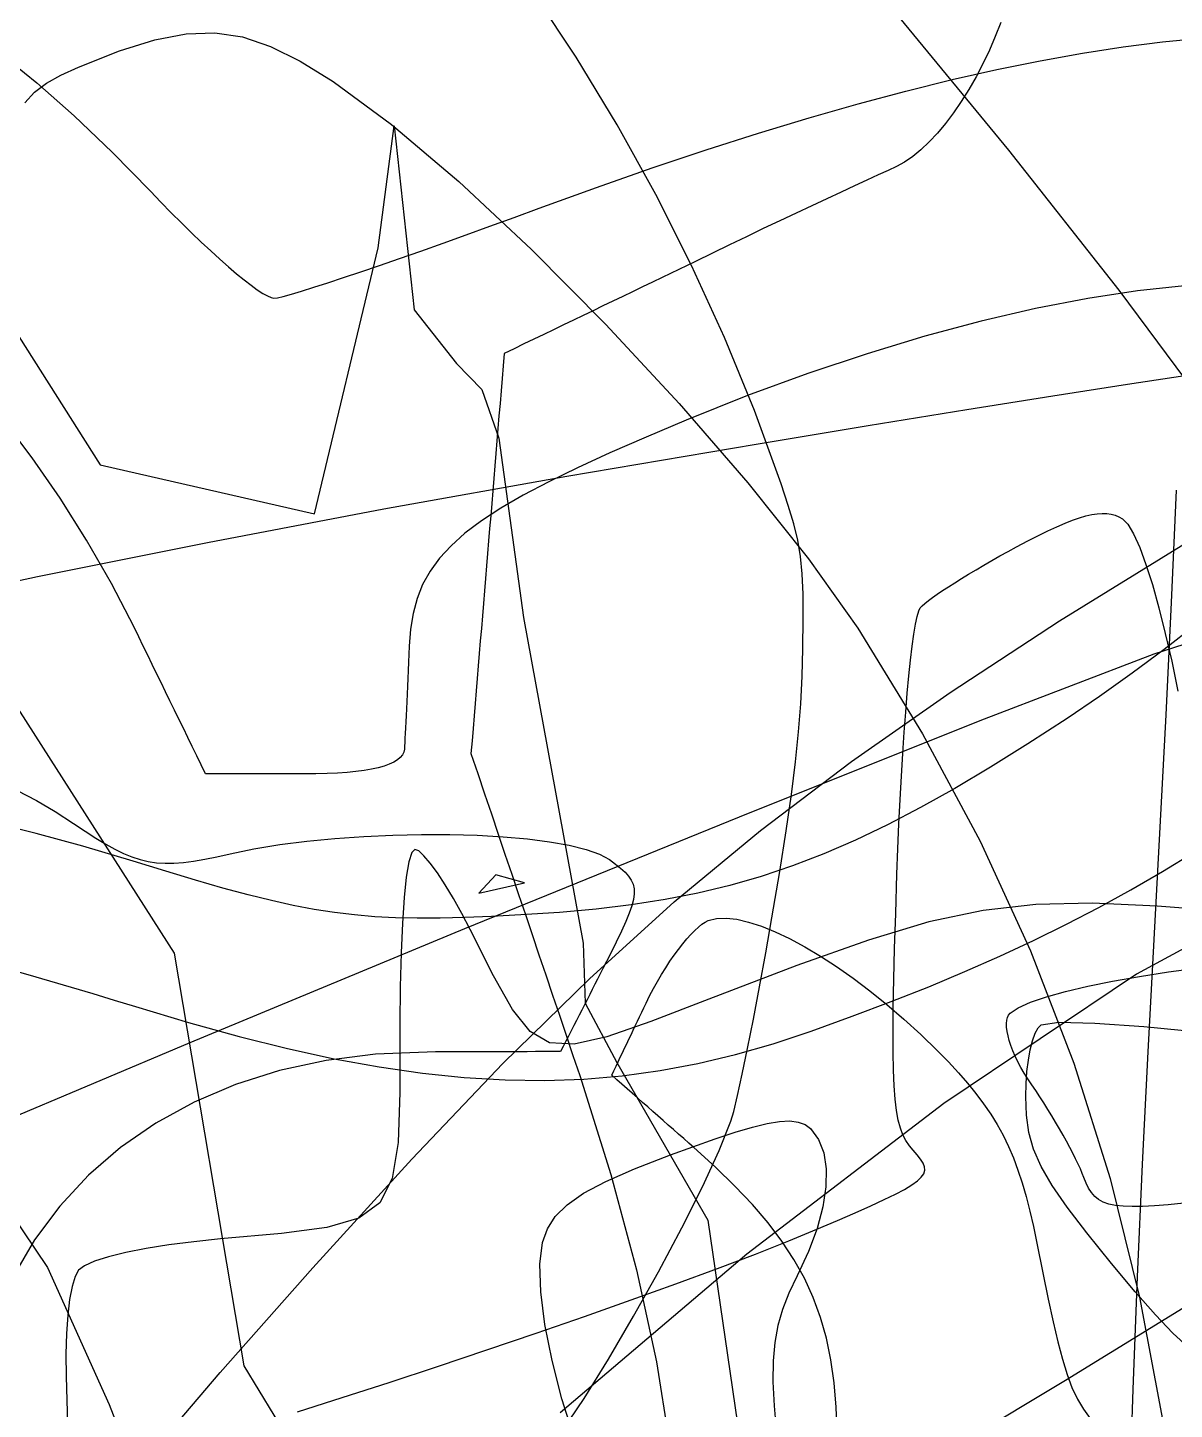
# Model space of a CAD drawing. Extents: x -75 to 75, y -75 to 75.
# Drawn here: x 20.72 to 42.74, y 24.55 to 51.09 of the extents above; entities that cross this region are included whole.
import ezdxf

# ---------------------------------------------------------------- set-up
doc = ezdxf.new("R2010")
doc.units = 0
for name, color, linetype in [('butterfly', 7, 'CONTINUOUS'), ('cat', 7, 'CONTINUOUS'), ('darth', 7, 'CONTINUOUS'), ('hellokitty', 7, 'CONTINUOUS'), ('ironman', 7, 'CONTINUOUS'), ('jackskellington', 7, 'CONTINUOUS'), ('nes', 7, 'CONTINUOUS'), ('skullbones', 7, 'CONTINUOUS'), ('stormtrooper', 7, 'CONTINUOUS'), ('thundercats', 7, 'CONTINUOUS'), ('wolf', 7, 'CONTINUOUS')]:
    doc.layers.add(name, color=color, linetype=linetype)

msp = doc.modelspace()

# ---------------------------------------------------------------- linework, layer by layer
at = {"layer": 'butterfly', "color": 7}
for p, q in [((40.538138, 39.697708), (42.95996, 41.186715)), ((38.438353, 38.319733), (40.538138, 39.697708)), ((36.544823, 36.994242), (38.438353, 38.319733)), ((34.798296, 35.66988), (36.544823, 36.994242)), ((33.13953, 34.295297), (34.798296, 35.66988)), ((45.353726, 34.72942), (42.017117, 32.904574)), ((31.509273, 32.819137), (33.13953, 34.295297)), ((29.848282, 31.190051), (31.509273, 32.819137)), ((42.017117, 32.904574), (38.317094, 30.421673)), ((28.097307, 29.356685), (29.848282, 31.190051)), ((38.317094, 30.421673), (34.5334, 27.531297)), ((26.197101, 27.267687), (28.097307, 29.356685)), ((34.5334, 27.531297), (30.945788, 24.484028)), ((24.421195, 25.258511), (26.197101, 27.267687)), ((40.650352, 25.109661), (43.754779, 27.019377)), ((22.890268, 23.461943), (24.421195, 25.258511)), ((36.887136, 22.848353), (40.650352, 25.109661))]:
    msp.add_line(p, q, dxfattribs=at)
at = {"layer": 'cat', "color": 7}
for p, q in [((39.407665, 51.188919), (39.303985, 50.920275)), ((39.303985, 50.920275), (39.189872, 50.65579)), ((39.189872, 50.65579), (39.066385, 50.397176)), ((39.066385, 50.397176), (38.934664, 50.146114)), ((38.795808, 49.904303), (38.650943, 49.673448)), ((38.934664, 50.146114), (38.795808, 49.904303)), ((38.650943, 49.673448), (38.501162, 49.455242)), ((38.501162, 49.455242), (38.347608, 49.25137)), ((38.347608, 49.25137), (38.191361, 49.063537)), ((38.033545, 48.893439), (37.875286, 48.742769)), ((38.191361, 49.063537), (38.033545, 48.893439)), ((37.717685, 48.613232), (37.56185, 48.506501)), ((37.875286, 48.742769), (37.717685, 48.613232)), ((37.243741, 48.348364), (37.052123, 48.260135)), ((37.408903, 48.424245), (37.243741, 48.348364)), ((37.56185, 48.506501), (37.408903, 48.424245)), ((36.598905, 48.050721), (36.341998, 47.931547)), ((36.836395, 48.160579), (36.598905, 48.050721)), ((37.052123, 48.260135), (36.836395, 48.160579)), ((36.068042, 47.804045), (35.779385, 47.669216)), ((36.341998, 47.931547), (36.068042, 47.804045)), ((35.478376, 47.528076), (35.167573, 47.381177)), ((35.779385, 47.669216), (35.478376, 47.528076)), ((35.167573, 47.381177), (34.849435, 47.229333)), ((34.526116, 47.073936), (34.199802, 46.916343)), ((34.849435, 47.229333), (34.526116, 47.073936)), ((33.87267, 46.75792), (33.546883, 46.600065)), ((34.199802, 46.916343), (33.87267, 46.75792)), ((33.546883, 46.600065), (33.224617, 46.444123)), ((32.71835, 46.200207), (32.528643, 46.108945)), ((32.908054, 46.291466), (32.71835, 46.200207)), ((33.224617, 46.444123), (32.908054, 46.291466)), ((32.149229, 45.926423), (31.959522, 45.835161)), ((32.338936, 46.017685), (32.149229, 45.926423)), ((32.528643, 46.108945), (32.338936, 46.017685)), ((31.580111, 45.652639), (31.390407, 45.561377)), ((31.769818, 45.743901), (31.580111, 45.652639)), ((31.959522, 45.835161), (31.769818, 45.743901)), ((31.2007, 45.470118), (31.010993, 45.378855)), ((31.390407, 45.561377), (31.2007, 45.470118)), ((30.631584, 45.196334), (30.441877, 45.105074)), ((30.821289, 45.287596), (30.631584, 45.196334)), ((31.010993, 45.378855), (30.821289, 45.287596)), ((30.062466, 44.92255), (29.872759, 44.831291)), ((30.25217, 45.013812), (30.062466, 44.92255)), ((30.441877, 45.105074), (30.25217, 45.013812)), ((29.852834, 44.591148), (29.83291, 44.350994)), ((29.872759, 44.831291), (29.852834, 44.591148)), ((29.83291, 44.350994), (29.812985, 44.110842)), ((29.812985, 44.110842), (29.79306, 43.870699)), ((29.79306, 43.870699), (29.773135, 43.630548)), ((29.773135, 43.630548), (29.75321, 43.390397)), ((29.75321, 43.390397), (29.733285, 43.150254)), ((29.733285, 43.150254), (29.71336, 42.910102)), ((29.71336, 42.910102), (29.693435, 42.669951)), ((29.693435, 42.669951), (29.67351, 42.429808)), ((29.67351, 42.429808), (29.653586, 42.189654)), ((29.633661, 41.949503), (29.613736, 41.709351)), ((29.653586, 42.189654), (29.633661, 41.949503)), ((29.613736, 41.709351), (29.593811, 41.469208)), ((29.593811, 41.469208), (29.573886, 41.229057)), ((29.573886, 41.229057), (29.553961, 40.988906)), ((29.553961, 40.988906), (29.534036, 40.748763)), ((29.534036, 40.748763), (29.514111, 40.508611)), ((29.514111, 40.508611), (29.494186, 40.268457)), ((29.494186, 40.268457), (29.474262, 40.028306)), ((29.474262, 40.028306), (29.454337, 39.788163)), ((29.434412, 39.548012), (29.414487, 39.30786)), ((29.454337, 39.788163), (29.434412, 39.548012)), ((29.414487, 39.30786), (29.394562, 39.067706)), ((29.394562, 39.067706), (29.374637, 38.827566)), ((29.374637, 38.827566), (29.354712, 38.587412)), ((29.354712, 38.587412), (29.334787, 38.347261)), ((29.334787, 38.347261), (29.314862, 38.107106)), ((29.314862, 38.107106), (29.294938, 37.866966)), ((29.294938, 37.866966), (29.275013, 37.626812)), ((29.275013, 37.626812), (29.255088, 37.386661)), ((29.255088, 37.386661), (29.235163, 37.146509)), ((29.235163, 37.146509), (29.365753, 36.759823)), ((29.365753, 36.759823), (29.496331, 36.373136)), ((29.496331, 36.373136), (29.626918, 35.986449)), ((29.626918, 35.986449), (29.757508, 35.599765)), ((29.757508, 35.599765), (29.888095, 35.213078)), ((29.888095, 35.213078), (30.018685, 34.826394)), ((30.018685, 34.826394), (30.149272, 34.439708)), ((30.149272, 34.439708), (30.279851, 34.053021)), ((30.279851, 34.053021), (30.410441, 33.666334)), ((30.410441, 33.666334), (30.541028, 33.279647)), ((30.541028, 33.279647), (30.671615, 32.892963)), ((30.671615, 32.892963), (30.802205, 32.506277)), ((30.802205, 32.506277), (30.932783, 32.119593)), ((30.932783, 32.119593), (31.06337, 31.732906)), ((31.06337, 31.732906), (31.19396, 31.346219)), ((31.19396, 31.346219), (31.324547, 30.959532)), ((31.324547, 30.959532), (31.923067, 29.062293)), ((31.923067, 29.062293), (32.413744, 27.230555)), ((32.413744, 27.230555), (32.796353, 25.459018)), ((32.796353, 25.459018), (33.070693, 23.742368))]:
    msp.add_line(p, q, dxfattribs=at)
at = {"layer": 'darth', "color": 7}
for p, q in [((37.284426, 51.495204), (39.557277, 48.736527)), ((39.557277, 48.736527), (41.67698, 46.044361)), ((41.67698, 46.044361), (43.486392, 43.605444)), ((28.159916, 35.305261), (28.098138, 35.243172)), ((28.233537, 35.273855), (28.159916, 35.305261)), ((28.042311, 35.06238), (27.993139, 34.771104)), ((28.098138, 35.243172), (28.042311, 35.06238)), ((28.332639, 35.183849), (28.233537, 35.273855)), ((28.45288, 35.041552), (28.332639, 35.183849)), ((28.589915, 34.853273), (28.45288, 35.041552)), ((27.993139, 34.771104), (27.951327, 34.377565)), ((28.739403, 34.625325), (28.589915, 34.853273)), ((28.896993, 34.364021), (28.739403, 34.625325)), ((27.951327, 34.377565), (27.917579, 33.889978)), ((29.058345, 34.075666), (28.896993, 34.364021)), ((40.082227, 34.247712), (39.068358, 34.133282)), ((41.165735, 34.268935), (40.082227, 34.247712)), ((42.414077, 34.212612), (41.165735, 34.268935)), ((29.219116, 33.766579), (29.058345, 34.075666)), ((39.068358, 34.133282), (38.028925, 33.909991)), ((43.922459, 34.0944), (42.414077, 34.212612)), ((27.917579, 33.889978), (27.892602, 33.316565)), ((29.66593, 32.878158), (29.219116, 33.766579)), ((38.028925, 33.909991), (36.868729, 33.562177)), ((36.868729, 33.562177), (35.492571, 33.074181)), ((27.892602, 33.316565), (27.8771, 32.665543)), ((35.492571, 33.074181), (33.805249, 32.43035)), ((27.8771, 32.665543), (27.871774, 31.945128)), ((30.029271, 32.230695), (29.66593, 32.878158)), ((33.805249, 32.43035), (32.686919, 31.997952)), ((30.36894, 31.806769), (30.029271, 32.230695)), ((27.871774, 31.945128), (27.870025, 30.644025)), ((32.686919, 31.997952), (31.843924, 31.701971)), ((40.069395, 31.771361), (40.124922, 31.875623)), ((40.124922, 31.875623), (40.184445, 31.936814)), ((40.184445, 31.936814), (40.52272, 31.982647)), ((40.52272, 31.982647), (41.213267, 31.966673)), ((41.213267, 31.966673), (42.159157, 31.89942)), ((42.159157, 31.89942), (43.263453, 31.791399)), ((30.744736, 31.588956), (30.36894, 31.806769)), ((31.216465, 31.559833), (30.744736, 31.588956)), ((31.843924, 31.701971), (31.216465, 31.559833)), ((39.975178, 31.456249), (40.019074, 31.629686)), ((40.019074, 31.629686), (40.069395, 31.771361)), ((39.938918, 31.256707), (39.975178, 31.456249)), ((39.911514, 31.036714), (39.938918, 31.256707)), ((39.888146, 30.558006), (39.894185, 30.801931)), ((39.894185, 30.801931), (39.911514, 31.036714)), ((27.870025, 30.644025), (27.835, 29.674225)), ((39.901382, 30.198164), (39.888146, 30.558006)), ((34.639473, 29.971176), (34.922962, 30.039259)), ((34.922962, 30.039259), (35.161683, 30.077712)), ((35.161683, 30.077712), (35.359851, 30.086997)), ((35.359851, 30.086997), (35.521674, 30.06758)), ((35.521674, 30.06758), (35.651361, 30.019907)), ((35.651361, 30.019907), (35.753125, 29.944444)), ((39.948223, 29.868266), (39.901382, 30.198164)), ((33.068878, 29.439074), (33.921361, 29.744283)), ((33.921361, 29.744283), (34.30701, 29.873005)), ((34.30701, 29.873005), (34.639473, 29.971176)), ((35.753125, 29.944444), (35.909047, 29.734468)), ((35.909047, 29.734468), (36.010559, 29.474157)), ((40.039355, 29.547487), (39.948223, 29.868266)), ((27.835, 29.674225), (27.722091, 28.982289)), ((36.010559, 29.474157), (36.05808, 29.168163)), ((40.185459, 29.215001), (40.039355, 29.547487)), ((32.375413, 29.170162), (33.068878, 29.439074)), ((40.397224, 28.849975), (40.185459, 29.215001)), ((27.722091, 28.982289), (27.486678, 28.514782)), ((31.8241, 28.927388), (32.375413, 29.170162)), ((36.05808, 29.168163), (36.052012, 28.821126)), ((31.080453, 28.479634), (31.398072, 28.7006)), ((31.398072, 28.7006), (31.8241, 28.927388)), ((36.052012, 28.821126), (35.992788, 28.437693)), ((40.685336, 28.431586), (40.397224, 28.849975)), ((27.486678, 28.514782), (27.084143, 28.218271)), ((30.854382, 28.254342), (31.080453, 28.479634)), ((35.992788, 28.437693), (35.880819, 28.022508)), ((41.060483, 27.939004), (40.685336, 28.431586)), ((27.084143, 28.218271), (26.469866, 28.039314)), ((30.702987, 28.01456), (30.854382, 28.254342)), ((25.599229, 27.924475), (24.427612, 27.820321)), ((26.469866, 28.039314), (25.599229, 27.924475)), ((30.609396, 27.750132), (30.702987, 28.01456)), ((35.880819, 28.022508), (35.716518, 27.580212)), ((41.533346, 27.351403), (41.060483, 27.939004)), ((22.99627, 27.63691), (22.606496, 27.560188)), ((23.435054, 27.707011), (22.99627, 27.63691)), ((23.914838, 27.768733), (23.435054, 27.707011)), ((24.427612, 27.820321), (23.914838, 27.768733)), ((30.55734, 27.333891), (30.609396, 27.750132)), ((22.006013, 27.393889), (21.811324, 27.307822)), ((22.273741, 27.478595), (22.006013, 27.393889)), ((22.606496, 27.560188), (22.273741, 27.478595)), ((35.716518, 27.580212), (35.500296, 27.115457)), ((41.989121, 26.804462), (41.533346, 27.351403)), ((21.630928, 27.100095), (21.574043, 26.91058)), ((21.697682, 27.222154), (21.630928, 27.100095)), ((21.811324, 27.307822), (21.697682, 27.222154)), ((30.573935, 26.802698), (30.55734, 27.333891)), ((35.500296, 27.115457), (35.341492, 26.782911)), ((21.574043, 26.91058), (21.527615, 26.660181)), ((21.527615, 26.660181), (21.492238, 26.355469)), ((30.653903, 26.179433), (30.573935, 26.802698)), ((35.341492, 26.782911), (35.218034, 26.469126)), ((42.37975, 26.360493), (41.989121, 26.804462)), ((21.492238, 26.355469), (21.4685, 26.00301)), ((35.218034, 26.469126), (35.127799, 26.15795)), ((42.71654, 26.010235), (42.37975, 26.360493)), ((30.791991, 25.486984), (30.653903, 26.179433)), ((35.127799, 26.15795), (35.068657, 25.833239)), ((21.4685, 26.00301), (21.456994, 25.609378)), ((35.068657, 25.833239), (35.038493, 25.478847)), ((43.010799, 25.744424), (42.71654, 26.010235)), ((21.456994, 25.609378), (21.45832, 25.181139)), ((30.982937, 24.748225), (30.791991, 25.486984)), ((35.038493, 25.478847), (35.035191, 25.078622)), ((21.45832, 25.181139), (21.473052, 24.724871)), ((35.035191, 25.078622), (35.056612, 24.616421)), ((21.473052, 24.724871), (21.488332, 24.274563)), ((31.221482, 23.986044), (30.982937, 24.748225)), ((35.056612, 24.616421), (35.100624, 24.076093))]:
    msp.add_line(p, q, dxfattribs=at)
at = {"layer": 'hellokitty', "color": 7}
for p, q in [((40.975909, 50.599741), (41.75907, 50.719917)), ((41.75907, 50.719917), (42.518257, 50.815819)), ((42.518257, 50.815819), (43.254281, 50.887638)), ((20.178677, 50.605809), (20.894937, 50.027659)), ((39.334389, 50.285791), (40.167952, 50.455096)), ((40.167952, 50.455096), (40.975909, 50.599741)), ((38.474404, 50.091634), (39.334389, 50.285791)), ((20.894937, 50.027659), (21.615723, 49.392617)), ((37.587177, 49.872429), (38.474404, 50.091634)), ((36.671896, 49.627982), (37.587177, 49.872429)), ((21.615723, 49.392617), (22.342937, 48.699801)), ((35.727744, 49.358104), (36.671896, 49.627982)), ((34.753908, 49.062603), (35.727744, 49.358104)), ((33.749567, 48.741282), (34.753908, 49.062603)), ((22.342937, 48.699801), (23.078478, 47.948331)), ((32.71391, 48.393948), (33.749567, 48.741282)), ((31.64612, 48.020413), (32.71391, 48.393948)), ((23.078478, 47.948331), (23.279141, 47.738939)), ((30.545382, 47.620479), (31.64612, 48.020413)), ((23.279141, 47.738939), (23.478485, 47.535417)), ((23.478485, 47.535417), (23.675292, 47.338821)), ((30.067213, 47.444485), (30.545382, 47.620479)), ((23.675292, 47.338821), (23.868348, 47.150203)), ((29.140793, 47.108186), (29.598149, 47.273424)), ((29.598149, 47.273424), (30.067213, 47.444485)), ((23.868348, 47.150203), (24.056436, 46.97062)), ((28.697769, 46.949656), (29.140793, 47.108186)), ((24.056436, 46.97062), (24.238341, 46.801123)), ((24.238341, 46.801123), (24.412848, 46.642768)), ((27.865144, 46.656255), (28.271682, 46.798715)), ((28.271682, 46.798715), (28.697769, 46.949656)), ((24.412848, 46.642768), (24.578739, 46.496605)), ((24.578739, 46.496605), (24.7348, 46.363692)), ((27.121176, 46.400308), (27.480772, 46.523156)), ((27.480772, 46.523156), (27.865144, 46.656255)), ((24.7348, 46.363692), (24.879814, 46.245083)), ((24.879814, 46.245083), (25.012567, 46.141829)), ((26.217169, 46.102118), (26.486762, 46.188904)), ((26.486762, 46.188904), (26.788968, 46.288596)), ((26.788968, 46.288596), (27.121176, 46.400308)), ((25.012567, 46.141829), (25.131841, 46.054986)), ((25.131841, 46.054986), (25.236422, 45.985605)), ((25.236422, 45.985605), (25.325094, 45.934746)), ((25.325094, 45.934746), (25.39664, 45.903456)), ((25.517183, 45.901762), (25.630197, 45.928066)), ((25.630197, 45.928066), (25.786274, 45.970814)), ((25.786274, 45.970814), (25.982802, 46.029126)), ((25.982802, 46.029126), (26.217169, 46.102118)), ((42.036091, 46.033896), (41.081729, 45.887426)), ((42.937009, 46.131361), (42.036091, 46.033896)), ((25.39664, 45.903456), (25.449845, 45.892788)), ((25.449845, 45.892788), (25.517183, 45.901762)), ((40.079456, 45.692678), (39.034805, 45.450382)), ((41.081729, 45.887426), (40.079456, 45.692678)), ((39.034805, 45.450382), (37.953309, 45.161262)), ((37.953309, 45.161262), (36.840501, 44.826047)), ((36.840501, 44.826047), (35.701913, 44.445465)), ((35.701913, 44.445465), (34.543071, 44.02024)), ((34.543071, 44.02024), (33.369515, 43.551105)), ((20.809269, 42.829034), (20.246918, 43.573553)), ((33.369515, 43.551105), (32.599272, 43.225867)), ((32.599272, 43.225867), (31.904782, 42.922007)), ((21.346069, 42.052316), (20.809269, 42.829034)), ((31.904782, 42.922007), (31.282321, 42.63648)), ((31.282321, 42.63648), (30.728166, 42.366255)), ((30.728166, 42.366255), (30.238598, 42.108287)), ((21.854006, 41.246611), (21.346069, 42.052316)), ((30.238598, 42.108287), (29.809886, 41.859544)), ((29.809886, 41.859544), (29.438315, 41.616983)), ((29.438315, 41.616983), (29.120155, 41.377568)), ((22.32977, 40.415128), (21.854006, 41.246611)), ((29.120155, 41.377568), (28.851685, 41.138258)), ((28.629181, 40.896015), (28.448923, 40.647803)), ((28.851685, 41.138258), (28.629181, 40.896015)), ((28.448923, 40.647803), (28.307182, 40.390583)), ((22.770051, 39.561076), (22.32977, 40.415128)), ((28.307182, 40.390583), (28.200242, 40.121315)), ((28.200242, 40.121315), (28.124374, 39.836959)), ((28.124374, 39.836959), (28.075856, 39.534482)), ((22.855637, 39.385556), (22.770051, 39.561076)), ((22.941224, 39.210039), (22.855637, 39.385556)), ((28.075856, 39.534482), (28.050967, 39.210841)), ((23.026811, 39.03452), (22.941224, 39.210039)), ((23.112397, 38.859), (23.026811, 39.03452)), ((28.044256, 39.054969), (28.037418, 38.898621)), ((28.050967, 39.210841), (28.044256, 39.054969)), ((23.197984, 38.683483), (23.112397, 38.859)), ((28.037418, 38.898621), (28.030503, 38.742815)), ((23.28357, 38.507964), (23.197984, 38.683483)), ((23.369157, 38.332447), (23.28357, 38.507964)), ((28.023558, 38.588566), (28.016635, 38.436891)), ((28.030503, 38.742815), (28.023558, 38.588566)), ((23.454743, 38.156927), (23.369157, 38.332447)), ((28.00978, 38.288804), (28.003043, 38.145322)), ((28.016635, 38.436891), (28.00978, 38.288804)), ((23.54033, 37.981407), (23.454743, 38.156927)), ((23.625916, 37.805891), (23.54033, 37.981407)), ((27.996473, 38.007462), (27.990117, 37.876243)), ((28.003043, 38.145322), (27.996473, 38.007462)), ((23.711503, 37.630371), (23.625916, 37.805891)), ((27.984027, 37.752675), (27.97825, 37.637776)), ((27.990117, 37.876243), (27.984027, 37.752675)), ((23.79709, 37.454851), (23.711503, 37.630371)), ((23.882676, 37.279334), (23.79709, 37.454851)), ((27.967827, 37.438056), (27.963281, 37.355264)), ((27.972834, 37.532564), (27.967827, 37.438056)), ((27.97825, 37.637776), (27.972834, 37.532564)), ((23.968262, 37.103815), (23.882676, 37.279334)), ((27.944479, 37.172003), (27.918295, 37.118629)), ((27.955762, 37.228901), (27.944479, 37.172003)), ((27.959242, 37.285208), (27.955762, 37.228901)), ((27.963281, 37.355264), (27.959242, 37.285208)), ((24.053849, 36.928298), (23.968262, 37.103815)), ((24.139436, 36.752778), (24.053849, 36.928298)), ((27.566675, 36.905365), (27.452774, 36.873569)), ((27.666158, 36.940803), (27.566675, 36.905365)), ((27.751141, 36.979871), (27.666158, 36.940803)), ((27.821546, 37.022543), (27.751141, 36.979871)), ((27.877291, 37.068802), (27.821546, 37.022543)), ((27.918295, 37.118629), (27.877291, 37.068802)), ((24.25773, 36.752778), (24.139436, 36.752778)), ((24.376025, 36.752778), (24.25773, 36.752778)), ((24.49432, 36.752778), (24.376025, 36.752778)), ((24.612614, 36.752778), (24.49432, 36.752778)), ((24.730909, 36.752778), (24.612614, 36.752778)), ((24.849204, 36.752778), (24.730909, 36.752778)), ((24.967498, 36.752778), (24.849204, 36.752778)), ((25.085793, 36.752778), (24.967498, 36.752778)), ((25.204088, 36.752778), (25.085793, 36.752778)), ((25.322382, 36.752778), (25.204088, 36.752778)), ((25.440677, 36.752778), (25.322382, 36.752778)), ((25.558972, 36.752778), (25.440677, 36.752778)), ((25.677266, 36.752778), (25.558972, 36.752778)), ((25.795561, 36.752778), (25.677266, 36.752778)), ((25.913856, 36.752778), (25.795561, 36.752778)), ((26.03215, 36.752778), (25.913856, 36.752778)), ((26.258504, 36.754754), (26.03215, 36.752778)), ((26.471082, 36.760455), (26.258504, 36.754754)), ((26.669805, 36.769966), (26.471082, 36.760455)), ((26.854592, 36.78323), (26.669805, 36.769966)), ((27.025363, 36.800248), (26.854592, 36.78323)), ((27.182037, 36.820991), (27.025363, 36.800248)), ((27.324534, 36.845432), (27.182037, 36.820991)), ((27.452774, 36.873569), (27.324534, 36.845432)), ((20.521493, 36.437864), (20.888858, 36.242775)), ((20.888858, 36.242775), (21.249942, 36.030558)), ((21.249942, 36.030558), (21.603806, 35.80145)), ((21.603806, 35.80145), (21.826705, 35.652343)), ((21.826705, 35.652343), (22.031298, 35.520912)), ((27.175562, 35.554471), (27.732102, 35.579702)), ((27.732102, 35.579702), (28.285525, 35.591414)), ((28.285525, 35.591414), (28.828365, 35.589721)), ((28.828365, 35.589721), (29.353152, 35.574763)), ((29.353152, 35.574763), (29.852417, 35.546625)), ((22.031298, 35.520912), (22.220503, 35.406595)), ((22.220503, 35.406595), (22.397239, 35.308828)), ((22.397239, 35.308828), (22.564423, 35.227048)), ((24.607508, 35.221446), (25.067605, 35.316016)), ((25.067605, 35.316016), (25.561927, 35.396489)), ((25.561927, 35.396489), (26.083006, 35.462975)), ((26.083006, 35.462975), (26.623374, 35.515598)), ((26.623374, 35.515598), (27.175562, 35.554471)), ((29.852417, 35.546625), (30.318693, 35.505444)), ((30.318693, 35.505444), (30.744513, 35.451325)), ((30.744513, 35.451325), (31.122406, 35.38439)), ((31.122406, 35.38439), (31.444904, 35.304753)), ((31.444904, 35.304753), (31.70454, 35.212528)), ((22.564423, 35.227048), (22.724972, 35.160692)), ((22.724972, 35.160692), (22.881806, 35.109198)), ((22.881806, 35.109198), (23.03784, 35.071998)), ((23.03784, 35.071998), (23.195994, 35.048546)), ((23.195994, 35.048546), (23.359185, 35.038244)), ((23.359185, 35.038244), (23.530331, 35.040502)), ((23.530331, 35.040502), (23.71235, 35.054867)), ((23.71235, 35.054867), (23.908159, 35.080691)), ((23.908159, 35.080691), (24.120677, 35.117445)), ((24.120677, 35.117445), (24.352821, 35.16455)), ((24.352821, 35.16455), (24.607508, 35.221446)), ((31.70454, 35.212528), (31.893846, 35.107835)), ((31.893846, 35.107835), (32.009444, 35.021766)), ((32.009444, 35.021766), (32.109334, 34.942235)), ((32.109334, 34.942235), (32.193357, 34.866557)), ((32.193357, 34.866557), (32.261347, 34.792054)), ((32.261347, 34.792054), (32.313146, 34.716043)), ((32.313146, 34.716043), (32.348596, 34.635841)), ((32.348596, 34.635841), (32.367533, 34.548764)), ((32.367533, 34.548764), (32.369791, 34.452131)), ((32.355228, 34.343264), (32.32367, 34.219475)), ((32.369791, 34.452131), (32.355228, 34.343264)), ((32.274956, 34.078088), (32.20893, 33.916414)), ((32.32367, 34.219475), (32.274956, 34.078088)), ((33.792945, 33.935969), (33.950842, 33.975381)), ((33.950842, 33.975381), (34.133801, 33.98334)), ((34.133801, 33.98334), (34.339792, 33.960988)), ((32.125429, 33.731779), (32.024292, 33.521492)), ((32.20893, 33.916414), (32.125429, 33.731779)), ((33.457487, 33.670491), (33.532278, 33.746883)), ((33.532278, 33.746883), (33.60383, 33.81244)), ((33.60383, 33.81244), (33.671535, 33.866353)), ((33.671535, 33.866353), (33.734779, 33.907803)), ((33.734779, 33.907803), (33.792945, 33.935969)), ((34.339792, 33.960988), (34.566798, 33.909468)), ((34.566798, 33.909468), (34.812797, 33.829938)), ((34.812797, 33.829938), (35.07576, 33.723546)), ((35.07576, 33.723546), (35.35367, 33.591441)), ((32.024292, 33.521492), (31.905358, 33.282879)), ((33.219836, 33.384467), (33.300653, 33.488469)), ((33.300653, 33.488469), (33.380076, 33.584083)), ((33.380076, 33.584083), (33.457487, 33.670491)), ((35.35367, 33.591441), (35.644503, 33.434771)), ((31.905358, 33.282879), (31.768469, 33.013252)), ((33.056466, 33.154549), (33.138234, 33.272888)), ((33.138234, 33.272888), (33.219836, 33.384467)), ((35.644503, 33.434771), (35.946235, 33.25469)), ((35.946235, 33.25469), (36.256843, 33.052343)), ((31.717697, 32.913735), (31.666928, 32.814218)), ((31.768469, 33.013252), (31.717697, 32.913735)), ((32.894874, 32.900837), (32.975141, 33.030259)), ((32.975141, 33.030259), (33.056466, 33.154549)), ((36.256843, 33.052343), (36.574307, 32.828882)), ((42.076553, 32.863567), (42.633573, 32.950015)), ((42.633573, 32.950015), (43.220821, 33.029954)), ((31.616156, 32.7147), (31.565384, 32.615183)), ((31.666928, 32.814218), (31.616156, 32.7147)), ((32.739965, 32.62985), (32.816278, 32.767098)), ((32.816278, 32.767098), (32.894874, 32.900837)), ((36.574307, 32.828882), (36.896604, 32.585457)), ((40.654125, 32.57495), (41.080109, 32.675057)), ((41.080109, 32.675057), (41.556491, 32.771591)), ((41.556491, 32.771591), (42.076553, 32.863567)), ((31.463844, 32.416149), (31.413075, 32.316632)), ((31.514615, 32.515666), (31.463844, 32.416149)), ((31.565384, 32.615183), (31.514615, 32.515666)), ((32.596644, 32.348099), (32.666548, 32.489913)), ((32.666548, 32.489913), (32.739965, 32.62985)), ((36.896604, 32.585457), (37.221708, 32.323216)), ((39.980258, 32.367917), (40.285266, 32.472243)), ((40.285266, 32.472243), (40.654125, 32.57495)), ((31.311531, 32.117597), (31.260762, 32.01808)), ((31.362303, 32.217114), (31.311531, 32.117597)), ((31.413075, 32.316632), (31.362303, 32.217114)), ((32.473107, 32.089042), (32.514286, 32.175394)), ((32.514286, 32.175394), (32.555465, 32.261748)), ((32.555465, 32.261748), (32.596644, 32.348099)), ((37.221708, 32.323216), (37.547598, 32.043311)), ((39.537045, 32.076483), (39.558635, 32.122361)), ((39.558635, 32.122361), (39.588674, 32.158313)), ((39.588674, 32.158313), (39.745818, 32.262947)), ((39.745818, 32.262947), (39.980258, 32.367917)), ((31.20999, 31.918563), (31.159219, 31.819046)), ((31.260762, 32.01808), (31.20999, 31.918563)), ((32.34957, 31.829985), (32.390749, 31.916336)), ((32.390749, 31.916336), (32.431928, 32.002688)), ((32.431928, 32.002688), (32.473107, 32.089042)), ((37.547598, 32.043311), (37.872252, 31.746887)), ((39.518305, 31.957744), (39.523667, 32.021376)), ((39.520845, 31.886285), (39.518305, 31.957744)), ((39.530892, 31.807698), (39.520845, 31.886285)), ((39.523667, 32.021376), (39.537045, 32.076483)), ((31.057678, 31.620011), (31.006909, 31.520494)), ((31.10845, 31.719528), (31.057678, 31.620011)), ((31.159219, 31.819046), (31.10845, 31.719528)), ((32.226036, 31.570927), (32.267212, 31.657279)), ((32.267212, 31.657279), (32.308391, 31.74363)), ((32.308391, 31.74363), (32.34957, 31.829985)), ((37.872252, 31.746887), (38.193647, 31.435096)), ((39.548333, 31.722684), (39.530892, 31.807698)), ((39.572943, 31.631944), (39.548333, 31.722684)), ((39.604518, 31.536177), (39.572943, 31.631944)), ((27.401078, 31.36915), (26.45503, 31.249041)), ((28.393255, 31.411946), (27.401078, 31.36915)), ((28.553435, 31.41251), (28.393255, 31.411946)), ((28.713616, 31.413075), (28.553435, 31.41251)), ((28.873794, 31.413639), (28.713616, 31.413075)), ((29.033975, 31.414204), (28.873794, 31.413639)), ((29.194156, 31.414768), (29.033975, 31.414204)), ((29.354334, 31.415332), (29.194156, 31.414768)), ((29.514515, 31.415897), (29.354334, 31.415332)), ((29.674696, 31.416461), (29.514515, 31.415897)), ((29.834877, 31.417026), (29.674696, 31.416461)), ((29.995055, 31.41759), (29.834877, 31.417026)), ((30.155236, 31.418155), (29.995055, 31.41759)), ((30.315416, 31.418719), (30.155236, 31.418155)), ((30.475597, 31.419284), (30.315416, 31.418719)), ((30.635778, 31.419848), (30.475597, 31.419284)), ((30.795956, 31.420412), (30.635778, 31.419848)), ((30.956137, 31.420977), (30.795956, 31.420412)), ((31.006909, 31.520494), (30.956137, 31.420977)), ((32.102498, 31.31187), (32.143677, 31.398221)), ((32.143677, 31.398221), (32.184856, 31.484573)), ((32.184856, 31.484573), (32.226036, 31.570927)), ((38.193647, 31.435096), (38.402551, 31.221649)), ((39.642847, 31.436084), (39.604518, 31.536177)), ((39.68772, 31.332365), (39.642847, 31.436084)), ((39.738921, 31.225719), (39.68772, 31.332365)), ((26.45503, 31.249041), (25.557682, 31.054099)), ((31.978961, 31.05281), (32.02014, 31.139164)), ((32.02014, 31.139164), (32.061319, 31.225515)), ((32.061319, 31.225515), (32.102498, 31.31187)), ((38.402551, 31.221649), (38.594682, 31.015237)), ((39.796246, 31.116846), (39.738921, 31.225719)), ((39.859478, 31.006446), (39.796246, 31.116846)), ((25.557682, 31.054099), (24.711603, 30.786801)), ((31.937782, 30.966458), (31.978961, 31.05281)), ((32.036529, 30.879511), (31.937782, 30.966458)), ((32.135276, 30.792567), (32.036529, 30.879511)), ((32.234022, 30.70562), (32.135276, 30.792567)), ((38.594682, 31.015237), (38.771076, 30.813858)), ((38.771076, 30.813858), (38.93277, 30.615506)), ((39.928408, 30.895219), (39.859478, 31.006446)), ((40.002827, 30.783866), (39.928408, 30.895219)), ((24.711603, 30.786801), (23.919363, 30.449619)), ((32.332772, 30.618676), (32.234022, 30.70562)), ((32.431519, 30.531729), (32.332772, 30.618676)), ((32.530265, 30.444781), (32.431519, 30.531729)), ((38.93277, 30.615506), (39.080801, 30.418182)), ((40.080195, 30.670542), (40.002827, 30.783866)), ((40.157987, 30.553231), (40.080195, 30.670542)), ((40.235686, 30.432852), (40.157987, 30.553231)), ((23.919363, 30.449619), (23.183531, 30.045028)), ((32.629012, 30.357837), (32.530265, 30.444781)), ((32.727759, 30.27089), (32.629012, 30.357837)), ((32.826506, 30.183943), (32.727759, 30.27089)), ((39.080801, 30.418182), (39.216206, 30.219881)), ((40.312783, 30.310311), (40.235686, 30.432852)), ((40.388763, 30.186523), (40.312783, 30.310311)), ((23.183531, 30.045028), (22.506678, 29.575506)), ((32.925252, 30.096999), (32.826506, 30.183943)), ((33.023999, 30.010052), (32.925252, 30.096999)), ((33.122746, 29.923108), (33.023999, 30.010052)), ((39.216206, 30.219881), (39.34002, 30.018595)), ((39.34002, 30.018595), (39.453281, 29.812324)), ((40.463114, 30.062404), (40.388763, 30.186523)), ((40.535321, 29.938861), (40.463114, 30.062404)), ((33.221495, 29.836161), (33.122746, 29.923108)), ((33.320242, 29.749214), (33.221495, 29.836161)), ((33.418989, 29.66227), (33.320242, 29.749214)), ((39.453281, 29.812324), (39.557023, 29.599066)), ((40.604872, 29.816812), (40.535321, 29.938861)), ((40.67125, 29.697169), (40.604872, 29.816812)), ((22.506678, 29.575506), (21.891372, 29.043528)), ((33.517736, 29.575323), (33.418989, 29.66227)), ((33.929879, 29.201435), (33.517736, 29.575323)), ((39.557023, 29.599066), (39.652284, 29.376813)), ((40.733946, 29.58084), (40.67125, 29.697169)), ((40.792448, 29.468741), (40.733946, 29.58084)), ((40.846237, 29.361788), (40.792448, 29.468741)), ((34.303256, 28.83826), (33.929879, 29.201435)), ((39.652284, 29.376813), (39.740101, 29.143562)), ((40.894804, 29.260887), (40.846237, 29.361788)), ((40.937634, 29.166955), (40.894804, 29.260887)), ((21.891372, 29.043528), (21.340185, 28.45157)), ((39.740101, 29.143562), (39.821508, 28.897309)), ((40.974213, 29.080903), (40.937634, 29.166955)), ((41.00403, 29.003645), (40.974213, 29.080903)), ((41.04771, 28.892881), (41.00403, 29.003645)), ((34.63925, 28.482448), (34.303256, 28.83826)), ((39.821508, 28.897309), (39.897547, 28.636053)), ((41.095405, 28.795342), (41.04771, 28.892881)), ((41.149707, 28.710622), (41.095405, 28.795342)), ((41.213213, 28.638317), (41.149707, 28.710622)), ((21.340185, 28.45157), (20.855685, 27.802106)), ((34.939252, 28.130644), (34.63925, 28.482448)), ((39.897547, 28.636053), (39.969248, 28.35779)), ((41.288507, 28.578014), (41.213213, 28.638317)), ((41.378192, 28.529311), (41.288507, 28.578014)), ((41.484852, 28.491804), (41.378192, 28.529311)), ((41.611084, 28.465077), (41.484852, 28.491804)), ((41.75948, 28.448737), (41.611084, 28.465077)), ((41.932631, 28.442358), (41.75948, 28.448737)), ((42.133133, 28.445547), (41.932631, 28.442358)), ((42.363576, 28.457909), (42.133133, 28.445547)), ((42.626557, 28.479019), (42.363576, 28.457909)), ((42.924662, 28.508475), (42.626557, 28.479019)), ((39.969248, 28.35779), (40.03765, 28.060515)), ((35.204643, 27.779497), (34.939252, 28.130644)), ((40.03765, 28.060515), (40.103789, 27.742221)), ((20.855685, 27.802106), (20.440443, 27.097617)), ((35.436813, 27.425656), (35.204643, 27.779497)), ((40.103789, 27.742221), (40.217688, 27.17027)), ((35.637145, 27.065766), (35.436813, 27.425656)), ((40.217688, 27.17027), (40.320141, 26.667429)), ((35.807029, 26.696478), (35.637145, 27.065766)), ((35.94785, 26.314437), (35.807029, 26.696478)), ((40.320141, 26.667429), (40.414476, 26.227351)), ((36.060995, 25.916289), (35.94785, 26.314437)), ((40.414476, 26.227351), (40.504017, 25.843684)), ((36.147849, 25.498687), (36.060995, 25.916289)), ((40.504017, 25.843684), (40.592087, 25.510075)), ((36.209797, 25.058274), (36.147849, 25.498687)), ((40.592087, 25.510075), (40.682014, 25.220174)), ((40.682014, 25.220174), (40.777123, 24.967633)), ((36.24823, 24.591699), (36.209797, 25.058274)), ((40.777123, 24.967633), (40.880736, 24.746097)), ((40.880736, 24.746097), (40.996179, 24.549216)), ((36.264514, 24.095608), (36.24823, 24.591699)), ((40.996179, 24.549216), (41.126777, 24.37064))]:
    msp.add_line(p, q, dxfattribs=at)
at = {"layer": 'ironman', "color": 7}
for p, q in [((42.689983, 40.048637), (42.781262, 42.207592)), ((42.585694, 37.889778), (42.689983, 40.048637)), ((42.473126, 35.730993), (42.585694, 37.889778)), ((42.357003, 33.572272), (42.473126, 35.730993)), ((42.242049, 31.4136), (42.357003, 33.572272)), ((42.132992, 29.254958), (42.242049, 31.4136)), ((42.034556, 27.096333), (42.132992, 29.254958)), ((41.95147, 24.937709), (42.034556, 27.096333)), ((41.888461, 22.779073), (41.95147, 24.937709))]:
    msp.add_line(p, q, dxfattribs=at)
at = {"layer": 'jackskellington', "color": 7}
for p, q in [((31.252397, 50.525003), (30.414555, 51.79045)), ((32.04302, 49.221929), (31.252397, 50.525003)), ((32.783664, 47.886448), (32.04302, 49.221929)), ((33.471564, 46.523772), (32.783664, 47.886448)), ((34.103962, 45.139116), (33.471564, 46.523772)), ((34.678092, 43.737694), (34.103962, 45.139116)), ((35.191198, 42.324726), (34.678092, 43.737694)), ((35.328928, 41.910169), (35.191198, 42.324726)), ((35.434524, 41.559446), (35.328928, 41.910169)), ((35.511861, 41.243256), (35.434524, 41.559446)), ((35.564815, 40.932289), (35.511861, 41.243256)), ((35.597256, 40.597241), (35.564815, 40.932289)), ((35.613061, 40.20881), (35.597256, 40.597241)), ((35.616109, 39.73769), (35.613061, 40.20881)), ((35.610267, 39.154574), (35.616109, 39.73769)), ((35.596833, 38.628741), (35.610267, 39.154574)), ((35.569937, 38.103339), (35.596833, 38.628741)), ((35.527561, 37.561085), (35.569937, 38.103339)), ((35.467725, 36.984697), (35.527561, 37.561085)), ((35.388429, 36.356897), (35.467725, 36.984697)), ((35.287678, 35.660398), (35.388429, 36.356897)), ((35.163475, 34.87792), (35.287678, 35.660398)), ((35.013824, 33.992185), (35.163475, 34.87792)), ((34.894771, 33.316618), (35.013824, 33.992185)), ((34.775163, 32.662286), (34.894771, 33.316618)), ((34.658224, 32.04523), (34.775163, 32.662286)), ((34.547189, 31.481494), (34.658224, 32.04523)), ((34.445281, 30.987122), (34.547189, 31.481494)), ((34.35573, 30.578157), (34.445281, 30.987122)), ((34.281768, 30.270645), (34.35573, 30.578157)), ((34.226621, 30.080625), (34.281768, 30.270645)), ((34.000985, 29.52032), (34.226621, 30.080625)), ((33.678537, 28.823957), (34.000985, 29.52032)), ((33.281964, 28.03319), (33.678537, 28.823957)), ((32.833956, 27.18969), (33.281964, 28.03319)), ((32.357204, 26.335118), (32.833956, 27.18969)), ((31.874398, 25.511136), (32.357204, 26.335118)), ((31.408229, 24.759412), (31.874398, 25.511136)), ((30.981382, 24.121604), (31.408229, 24.759412))]:
    msp.add_line(p, q, dxfattribs=at)
at = {"layer": 'nes', "color": 7}
for p, q in [((42.353684, 39.064113), (43.759233, 39.517261)), ((39.015724, 37.781171), (42.353684, 39.064113)), ((34.388789, 35.932886), (39.015724, 37.781171)), ((29.116322, 33.78371), (34.388789, 35.932886)), ((23.841758, 31.598097), (29.116322, 33.78371)), ((19.208537, 29.640493), (23.841758, 31.598097))]:
    msp.add_line(p, q, dxfattribs=at)
at = {"layer": 'skullbones', "color": 7}
for p, q in [((23.166357, 50.854427), (23.767745, 50.971529)), ((23.767745, 50.971529), (24.318986, 50.990777)), ((24.318986, 50.990777), (24.848346, 50.910575)), ((22.486557, 50.641058), (23.166357, 50.854427)), ((24.848346, 50.910575), (25.38409, 50.729332)), ((25.38409, 50.729332), (25.954485, 50.445447)), ((21.700077, 50.333027), (22.486557, 50.641058)), ((25.954485, 50.445447), (26.587796, 50.057329)), ((21.081462, 50.022385), (21.360718, 50.179585)), ((21.360718, 50.179585), (21.700077, 50.333027)), ((20.852737, 49.849064), (21.081462, 50.022385)), ((26.587796, 50.057329), (27.711762, 49.232275)), ((20.664975, 49.647263), (20.852737, 49.849064)), ((27.711762, 49.232275), (29.002352, 48.134389)), ((29.002352, 48.134389), (30.395624, 46.830333)), ((30.395624, 46.830333), (31.827645, 45.386775)), ((31.827645, 45.386775), (33.234475, 43.870378)), ((33.234475, 43.870378), (34.552173, 42.347809)), ((34.552173, 42.347809), (35.716805, 40.885734)), ((35.716805, 40.885734), (36.664434, 39.55082)), ((36.664434, 39.55082), (37.908086, 37.52668)), ((37.908086, 37.52668), (39.011979, 35.46471)), ((39.011979, 35.46471), (39.978457, 33.358224)), ((39.978457, 33.358224), (40.809861, 31.200516)), ((40.809861, 31.200516), (41.508533, 28.984897)), ((41.508533, 28.984897), (42.076819, 26.704671)), ((42.076819, 26.704671), (42.51706, 24.353139))]:
    msp.add_line(p, q, dxfattribs=at)
at = {"layer": 'stormtrooper', "color": 7}
for p, q in [((40.789482, 41.626863), (40.922725, 41.673667)), ((40.922725, 41.673667), (41.045206, 41.710099)), ((41.045206, 41.710099), (41.157813, 41.736402)), ((41.157813, 41.736402), (41.261436, 41.752799)), ((41.261436, 41.752799), (41.356957, 41.759545)), ((41.356957, 41.759545), (41.44527, 41.757005)), ((41.44527, 41.757005), (41.527259, 41.745151)), ((41.527259, 41.745151), (41.603811, 41.724351)), ((41.603811, 41.724351), (41.67582, 41.694839)), ((41.67582, 41.694839), (41.744166, 41.656852)), ((40.131134, 41.33123), (40.316302, 41.421877)), ((40.316302, 41.421877), (40.487157, 41.501207)), ((40.487157, 41.501207), (40.644589, 41.569457)), ((40.644589, 41.569457), (40.789482, 41.626863)), ((41.744166, 41.656852), (41.849037, 41.551047)), ((41.849037, 41.551047), (41.960509, 41.365322)), ((39.714305, 41.115036), (39.930764, 41.229029)), ((39.930764, 41.229029), (40.131134, 41.33123)), ((41.960509, 41.365322), (42.077231, 41.105856)), ((39.237415, 40.852319), (39.394144, 40.940462)), ((39.394144, 40.940462), (39.553422, 41.028236)), ((39.553422, 41.028236), (39.714305, 41.115036)), ((42.077231, 41.105856), (42.197847, 40.778822)), ((38.792029, 40.591655), (38.935409, 40.677315)), ((38.935409, 40.677315), (39.084188, 40.764404)), ((39.084188, 40.764404), (39.237415, 40.852319)), ((42.197847, 40.778822), (42.321009, 40.390397)), ((38.291457, 40.275276), (38.403759, 40.349232)), ((38.403759, 40.349232), (38.525255, 40.427013)), ((38.525255, 40.427013), (38.654993, 40.508022)), ((38.654993, 40.508022), (38.792029, 40.591655)), ((42.321009, 40.390397), (42.445364, 39.946758)), ((37.953157, 40.029703), (38.019197, 40.08236)), ((38.019197, 40.08236), (38.098228, 40.14124)), ((38.098228, 40.14124), (38.189298, 40.205745)), ((38.189298, 40.205745), (38.291457, 40.275276)), ((37.803139, 39.780653), (37.833887, 39.886571)), ((37.833887, 39.886571), (37.863831, 39.94546)), ((37.863831, 39.94546), (37.90105, 39.98387)), ((37.90105, 39.98387), (37.953157, 40.029703)), ((42.445364, 39.946758), (42.569559, 39.45408)), ((37.740136, 39.438213), (37.771812, 39.630325)), ((37.771812, 39.630325), (37.803139, 39.780653)), ((37.70834, 39.20694), (37.740136, 39.438213)), ((42.569559, 39.45408), (42.692241, 38.918543)), ((37.676655, 38.939129), (37.70834, 39.20694)), ((37.645312, 38.637405), (37.676655, 38.939129)), ((42.692241, 38.918543), (42.812058, 38.346321)), ((37.614535, 38.304388), (37.645312, 38.637405)), ((37.584561, 37.942706), (37.614535, 38.304388)), ((37.55561, 37.554978), (37.584561, 37.942706)), ((37.527924, 37.143828), (37.55561, 37.554978)), ((37.501734, 36.711882), (37.527924, 37.143828)), ((37.477237, 36.26176), (37.501734, 36.711882)), ((37.454688, 35.79609), (37.477237, 36.26176)), ((37.434311, 35.317489), (37.454688, 35.79609)), ((37.416362, 34.828587), (37.434311, 35.317489)), ((37.391639, 34.075881), (37.416362, 34.828587)), ((37.371404, 33.403184), (37.391639, 34.075881)), ((37.355966, 32.805384), (37.371404, 33.403184)), ((37.345609, 32.277372), (37.355966, 32.805384)), ((37.340642, 31.814028), (37.345609, 32.277372)), ((37.341488, 31.41025), (37.340642, 31.814028)), ((37.348205, 31.060918), (37.341488, 31.41025)), ((37.361216, 30.760927), (37.348205, 31.060918)), ((37.380802, 30.50516), (37.361216, 30.760927)), ((37.407274, 30.288507), (37.380802, 30.50516)), ((37.440941, 30.105855), (37.407274, 30.288507)), ((37.482094, 29.952098), (37.440941, 30.105855)), ((37.53104, 29.822117), (37.482094, 29.952098)), ((37.588071, 29.710803), (37.53104, 29.822117)), ((37.653491, 29.613044), (37.588071, 29.710803)), ((37.727596, 29.52373), (37.653491, 29.613044)), ((37.806094, 29.434544), (37.727596, 29.52373)), ((37.869822, 29.353724), (37.806094, 29.434544)), ((37.916406, 29.279317), (37.869822, 29.353724)), ((37.943471, 29.209368), (37.916406, 29.279317)), ((37.948608, 29.141922), (37.943471, 29.209368)), ((37.702476, 28.858134), (37.808783, 28.935087)), ((37.808783, 28.935087), (37.883654, 29.006735)), ((37.883654, 29.006735), (37.929473, 29.07503)), ((37.929473, 29.07503), (37.948608, 29.141922)), ((37.17113, 28.575889), (37.386031, 28.680486)), ((37.386031, 28.680486), (37.562353, 28.773916)), ((37.562353, 28.773916), (37.702476, 28.858134)), ((36.616064, 28.32538), (36.915268, 28.458171)), ((36.915268, 28.458171), (37.17113, 28.575889)), ((35.878107, 28.006765), (36.271138, 28.175562)), ((36.271138, 28.175562), (36.616064, 28.32538)), ((35.338752, 27.783511), (35.878107, 28.006765)), ((34.698319, 27.531512), (35.338752, 27.783511)), ((33.971207, 27.255637), (34.698319, 27.531512)), ((33.171821, 26.960762), (33.971207, 27.255637)), ((32.314557, 26.651754), (33.171821, 26.960762)), ((31.413817, 26.333487), (32.314557, 26.651754)), ((30.484002, 26.010828), (31.413817, 26.333487)), ((29.539511, 25.688648), (30.484002, 26.010828)), ((28.594747, 25.37182), (29.539511, 25.688648)), ((27.664107, 25.065214), (28.594747, 25.37182)), ((26.761996, 24.773701), (27.664107, 25.065214)), ((25.902811, 24.50215), (26.761996, 24.773701))]:
    msp.add_line(p, q, dxfattribs=at)
at = {"layer": 'thundercats', "color": 7}
for p, q in [((41.844485, 44.243701), (43.072846, 44.428148)), ((40.410336, 44.019095), (41.844485, 44.243701)), ((38.754555, 43.752956), (40.410336, 44.019095)), ((36.861298, 43.44392), (38.754555, 43.752956)), ((34.714719, 43.090615), (36.861298, 43.44392)), ((31.074078, 42.473386), (34.714719, 43.090615)), ((27.563101, 41.844008), (31.074078, 42.473386)), ((24.177332, 41.201295), (27.563101, 41.844008)), ((20.912309, 40.544064), (24.177332, 41.201295)), ((17.763569, 39.871131), (20.912309, 40.544064)), ((43.155252, 39.616253), (42.549276, 39.146692)), ((42.549276, 39.146692), (41.931788, 38.687426)), ((41.931788, 38.687426), (41.30826, 38.243555)), ((41.30826, 38.243555), (40.684173, 37.820185)), ((40.684173, 37.820185), (39.929285, 37.329666)), ((39.929285, 37.329666), (39.212235, 36.881943)), ((39.212235, 36.881943), (38.527744, 36.475117)), ((38.527744, 36.475117), (37.870542, 36.107297)), ((37.870542, 36.107297), (37.235359, 35.776577)), ((20.882278, 35.611308), (20.049396, 35.819289)), ((21.781132, 35.363305), (20.882278, 35.611308)), ((37.235359, 35.776577), (36.616914, 35.481068)), ((22.745898, 35.075281), (21.781132, 35.363305)), ((36.616914, 35.481068), (36.009941, 35.218864)), ((23.374808, 34.882909), (22.745898, 35.075281)), ((36.009941, 35.218864), (35.409161, 34.988074)), ((42.516038, 34.880494), (43.123493, 35.251382)), ((23.947395, 34.712379), (23.374808, 34.882909)), ((34.809309, 34.786799), (34.205102, 34.613136)), ((35.409161, 34.988074), (34.809309, 34.786799)), ((41.907584, 34.52729), (42.516038, 34.880494)), ((24.471058, 34.562663), (23.947395, 34.712379)), ((24.953197, 34.43274), (24.471058, 34.562663)), ((34.205102, 34.613136), (33.591274, 34.465195)), ((41.294394, 34.189766), (41.907584, 34.52729)), ((25.40121, 34.321586), (24.953197, 34.43274)), ((25.822496, 34.228174), (25.40121, 34.321586)), ((32.962551, 34.341074), (32.31366, 34.238875)), ((33.591274, 34.465195), (32.962551, 34.341074)), ((26.224455, 34.151483), (25.822496, 34.228174)), ((26.614486, 34.090486), (26.224455, 34.151483)), ((26.999989, 34.044162), (26.614486, 34.090486)), ((27.388362, 34.011486), (26.999989, 34.044162)), ((27.787004, 33.99142), (27.388362, 34.011486)), ((28.203315, 33.982982), (27.787004, 33.99142)), ((28.644695, 33.98524), (28.203315, 33.982982)), ((29.118543, 33.996924), (28.644695, 33.98524)), ((29.632255, 34.017131), (29.118543, 33.996924)), ((30.193234, 34.044845), (29.632255, 34.017131)), ((30.934273, 34.092659), (30.193234, 34.044845)), ((31.639324, 34.156704), (30.934273, 34.092659)), ((32.31366, 34.238875), (31.639324, 34.156704)), ((40.672729, 33.865916), (41.294394, 34.189766)), ((40.038844, 33.553741), (40.672729, 33.865916)), ((39.389002, 33.251236), (40.038844, 33.553741)), ((38.719461, 32.956393), (39.389002, 33.251236)), ((20.314546, 33.018705), (20.723705, 32.902031)), ((38.026478, 32.667217), (38.719461, 32.956393)), ((20.723705, 32.902031), (21.138029, 32.781971)), ((21.138029, 32.781971), (21.554624, 32.659317)), ((21.554624, 32.659317), (21.970595, 32.53486)), ((37.306318, 32.381695), (38.026478, 32.667217)), ((21.970595, 32.53486), (22.383048, 32.40939)), ((22.383048, 32.40939), (22.789088, 32.283696)), ((36.555231, 32.09783), (37.306318, 32.381695)), ((22.789088, 32.283696), (23.806948, 31.97722)), ((23.806948, 31.97722), (24.780309, 31.708302)), ((35.769485, 31.813619), (36.555231, 32.09783)), ((24.780309, 31.708302), (25.712804, 31.476815)), ((35.037635, 31.570507), (35.769485, 31.813619)), ((25.712804, 31.476815), (26.608066, 31.282623)), ((33.589397, 31.191573), (34.312152, 31.363116)), ((34.312152, 31.363116), (35.037635, 31.570507)), ((26.608066, 31.282623), (27.469728, 31.125597)), ((27.469728, 31.125597), (28.301422, 31.005605)), ((32.137553, 30.95656), (32.865743, 31.05601)), ((32.865743, 31.05601), (33.589397, 31.191573)), ((28.301422, 31.005605), (29.106783, 30.922516)), ((29.106783, 30.922516), (29.889444, 30.876198)), ((29.889444, 30.876198), (30.653036, 30.866517)), ((30.653036, 30.866517), (31.401196, 30.893357)), ((31.401196, 30.893357), (32.137553, 30.95656))]:
    msp.add_line(p, q, dxfattribs=at)
at = {"layer": 'wolf', "color": 7}
for p, q in [((27.455, 46.858798), (27.759656, 49.202148)), ((27.759656, 49.202148), (28.14483, 45.671421)), ((18.567794, 48.282462), (22.115711, 42.690407)), ((26.228882, 41.751882), (27.455, 46.858798)), ((28.14483, 45.671421), (28.954425, 44.641053)), ((28.954425, 44.641053), (29.443085, 44.140422)), ((29.443085, 44.140422), (29.773025, 43.206532)), ((29.773025, 43.206532), (30.241694, 39.760059)), ((22.115711, 42.690407), (26.228882, 41.751882)), ((30.241694, 39.760059), (31.388073, 33.501451)), ((23.539635, 33.309148), (20.128186, 38.645945)), ((29.71485, 34.817152), (29.38824, 34.460578)), ((30.261839, 34.662435), (29.71485, 34.817152)), ((29.38824, 34.460578), (30.261839, 34.662435)), ((31.388073, 33.501451), (31.430716, 32.348003)), ((24.880351, 25.381105), (23.539635, 33.309148)), ((31.430716, 32.348003), (32.035665, 31.20773)), ((32.035665, 31.20773), (33.786247, 28.180623)), ((19.560795, 29.554362), (21.099454, 27.273814)), ((33.786247, 28.180623), (34.437924, 23.684811)), ((21.099454, 27.273814), (22.285267, 24.642411)), ((33.500393, 11.195756), (24.880351, 25.381105)), ((22.285267, 24.642411), (23.597767, 21.309305))]:
    msp.add_line(p, q, dxfattribs=at)

doc.saveas('drawing.dxf')
